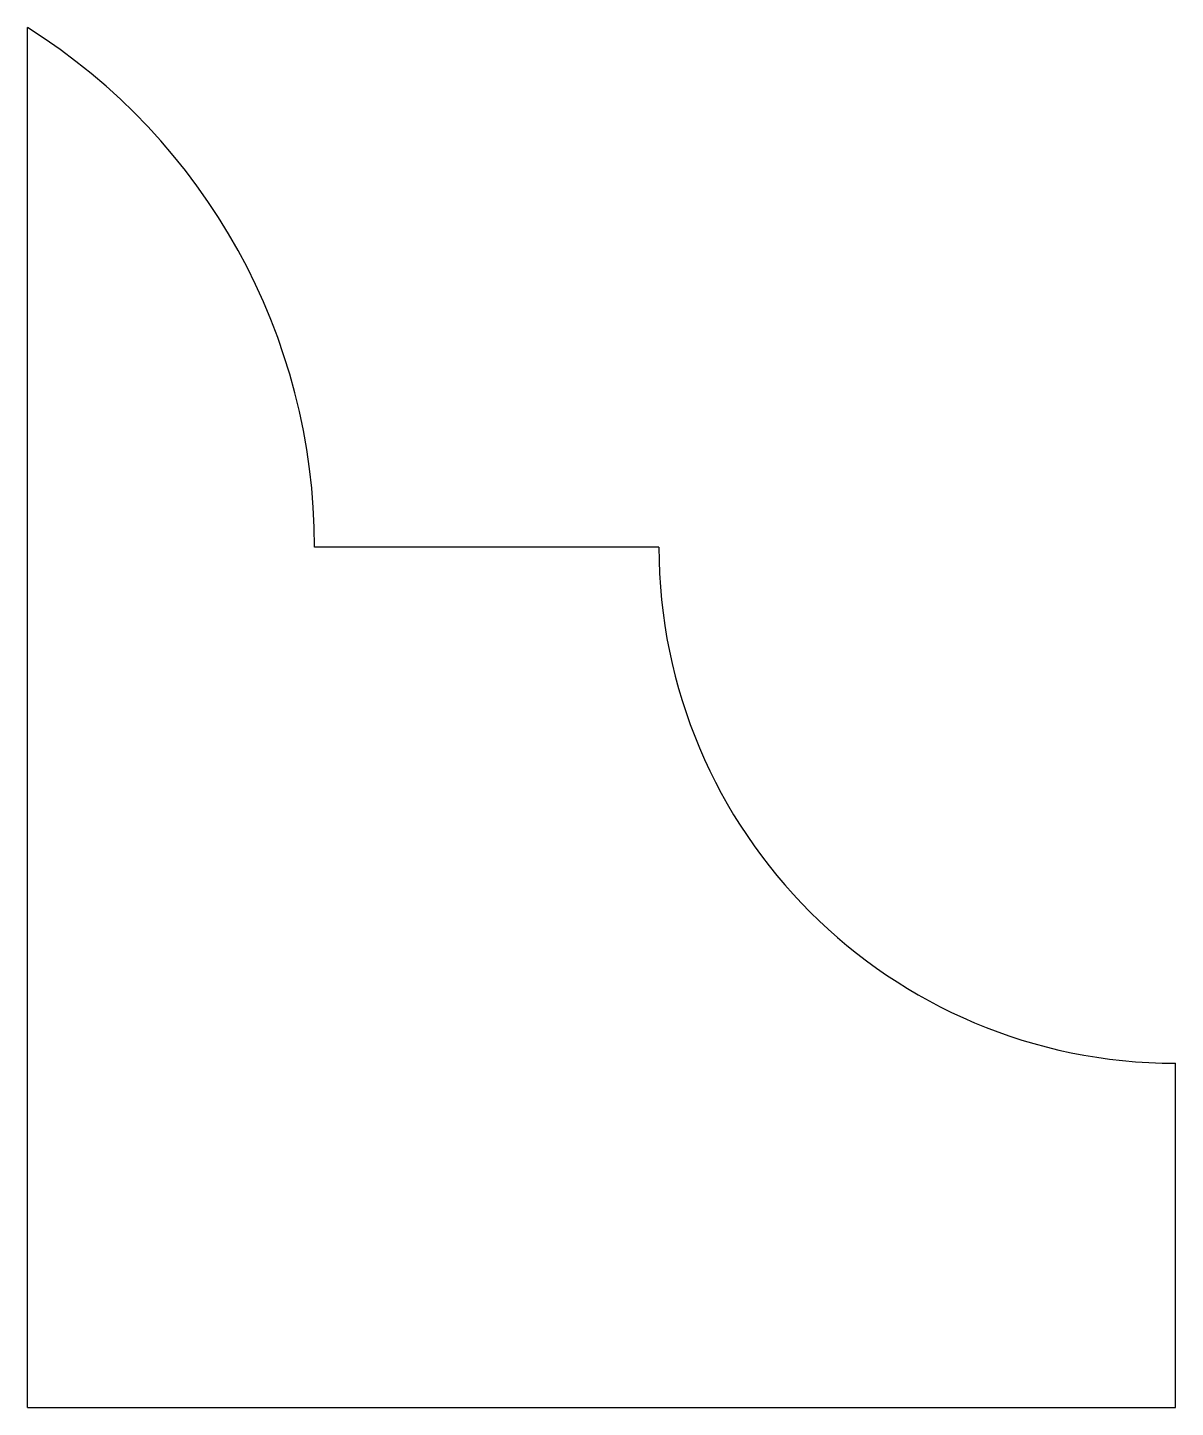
# Model space of a CAD drawing. Extents: x 0 to 4, y 0 to 4.81.
import ezdxf

# ---------------------------------------------------------------- set-up
doc = ezdxf.new("R2010")
doc.units = 0
doc.layers.add('MODELSKETCH_VISIBLE', color=7, linetype='CONTINUOUS')

msp = doc.modelspace()

# ---------------------------------------------------------------- linework, layer by layer
at = {"layer": 'MODELSKETCH_VISIBLE'}
for p, q in [((0, 0), (0, 4.8111)), ((2.2, 3), (1, 3)), ((4, 0), (4, 1.2)), ((0, 0), (4, 0))]:
    msp.add_line(p, q, dxfattribs=at)
for centre, radius, start, end in [((-1.14, 3), 2.14, 0, 57.8112), ((4, 3), 1.8, 180, 270)]:
    msp.add_arc(centre, radius, start, end, dxfattribs=at)

doc.saveas('drawing.dxf')
